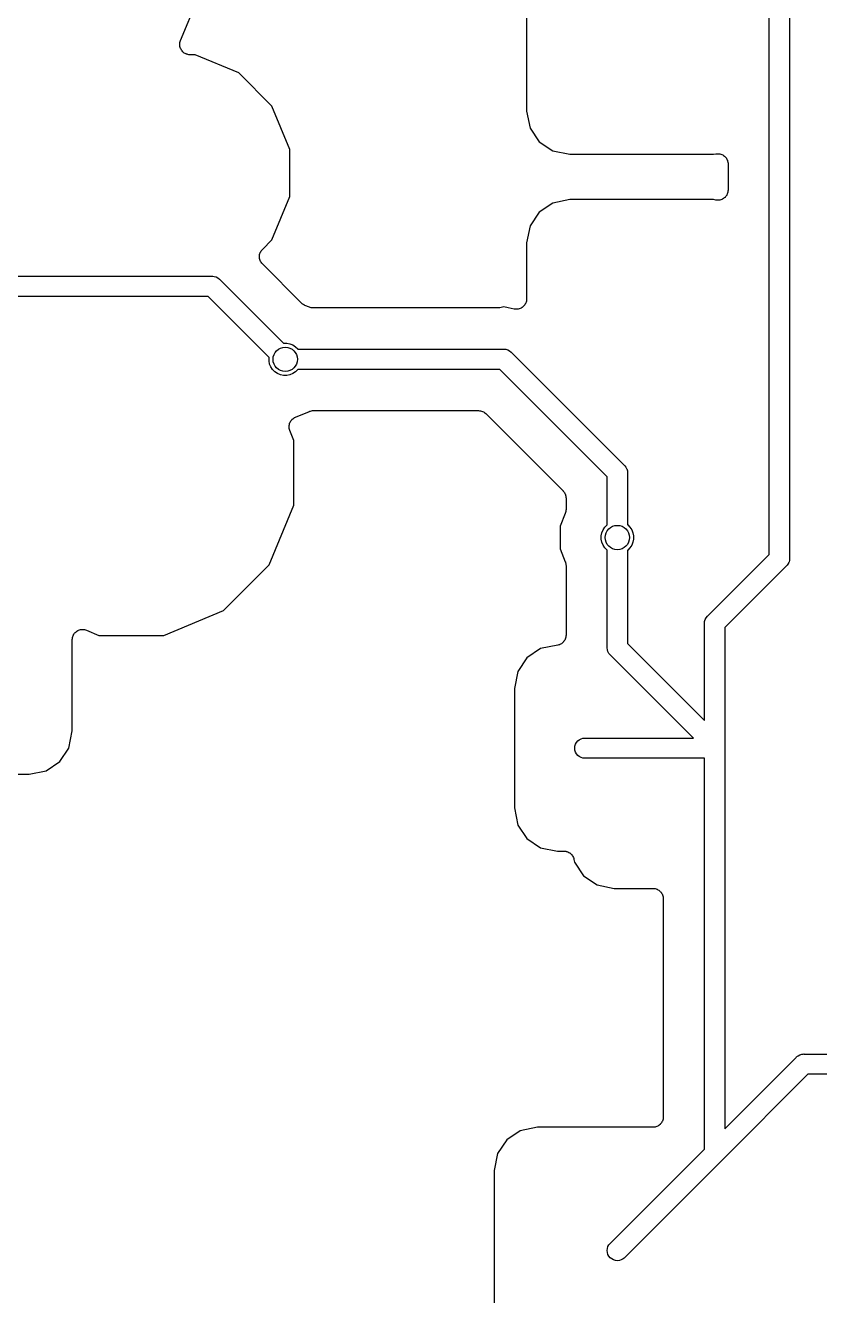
# Model space of a CAD drawing. Extents: x 0.4 to 11.3, y -7.9 to -0.4.
# Drawn here: x 4.137 to 4.523, y -4.384 to -3.767 of the extents above; entities that cross this region are included whole.
import ezdxf

# ---------------------------------------------------------------- set-up
doc = ezdxf.new("R2010")
doc.units = 0
doc.header["$MEASUREMENT"] = 0
doc.layers.add('BLACK', color=7, linetype='CONTINUOUS')

msp = doc.modelspace()

# ---------------------------------------------------------------- linework, layer by layer
at = {"layer": 'BLACK', "linetype": 'CONTINUOUS'}
for p, q in [((4.49902, -4.02395), (4.49902, -3.73826)), ((4.50886, -3.73646), (4.50886, -4.02574)), ((4.38109, -3.75049), (4.38109, -3.80856)), ((4.21291, -3.77427), (4.22118, -3.75431)), ((4.21253, -3.77615), (4.21258, -3.77567)), ((4.21253, -3.77616), (4.21253, -3.77615)), ((4.21253, -3.77617), (4.21253, -3.77616)), ((4.21258, -3.77664), (4.21253, -3.77617)), ((4.21258, -3.77567), (4.21263, -3.7752)), ((4.21262, -3.77712), (4.21258, -3.77664)), ((4.21263, -3.77713), (4.21262, -3.77712)), ((4.21263, -3.77518), (4.21278, -3.77472)), ((4.21263, -3.77519), (4.21263, -3.77518)), ((4.21263, -3.7752), (4.21263, -3.77519)), ((4.21263, -3.77714), (4.21263, -3.77713)), ((4.21276, -3.7776), (4.21263, -3.77714)), ((4.21278, -3.77472), (4.21291, -3.77427)), ((4.2129, -3.77805), (4.21276, -3.7776)), ((4.2129, -3.77807), (4.2129, -3.77805)), ((4.21291, -3.77808), (4.2129, -3.77807)), ((4.21313, -3.7785), (4.21291, -3.77808)), ((4.21335, -3.77892), (4.21313, -3.7785)), ((4.21336, -3.77893), (4.21335, -3.77892)), ((4.21336, -3.77894), (4.21336, -3.77893)), ((4.21366, -3.77931), (4.21336, -3.77894)), ((4.21396, -3.77968), (4.21366, -3.77931)), ((4.21397, -3.77969), (4.21396, -3.77968)), ((4.21398, -3.7797), (4.21397, -3.77969)), ((4.21435, -3.78), (4.21398, -3.7797)), ((4.21471, -3.78031), (4.21435, -3.78)), ((4.21472, -3.78031), (4.21471, -3.78031)), ((4.21473, -3.78032), (4.21472, -3.78031)), ((4.21515, -3.78055), (4.21473, -3.78032)), ((4.21556, -3.78078), (4.21515, -3.78055)), ((4.21558, -3.78078), (4.21556, -3.78078)), ((4.21559, -3.78079), (4.21558, -3.78078)), ((4.21604, -3.78093), (4.21559, -3.78079)), ((4.21649, -3.78107), (4.21604, -3.78093)), ((4.21651, -3.78107), (4.21649, -3.78107)), ((4.21652, -3.78108), (4.21651, -3.78107)), ((4.21699, -3.78113), (4.21652, -3.78108)), ((4.21746, -3.78118), (4.21699, -3.78113)), ((4.21749, -3.78118), (4.21746, -3.78118)), ((4.21753, -3.78118), (4.21749, -3.78118)), ((4.21749, -3.78118), (4.21749, -3.78118)), ((4.21749, -3.78118), (4.21749, -3.78118)), ((4.22008, -3.78118), (4.21753, -3.78118)), ((4.24118, -3.78992), (4.22008, -3.78118)), ((4.25732, -3.80607), (4.24118, -3.78992)), ((4.26606, -3.82716), (4.25732, -3.80607)), ((4.38109, -3.80856), (4.38274, -3.81686)), ((4.38274, -3.81686), (4.38716, -3.82347)), ((4.38716, -3.82347), (4.39377, -3.82789)), ((4.26606, -3.85), (4.26606, -3.82716)), ((4.39377, -3.82789), (4.40207, -3.82954)), ((4.40207, -3.82954), (4.47195, -3.82954)), ((4.47195, -3.82954), (4.47304, -3.82933)), ((4.47304, -3.82933), (4.47308, -3.82932)), ((4.47308, -3.82932), (4.47311, -3.82931)), ((4.47308, -3.82932), (4.47308, -3.82932)), ((4.47308, -3.82932), (4.47308, -3.82932)), ((4.47311, -3.82931), (4.47358, -3.82927)), ((4.47358, -3.82927), (4.47405, -3.82923)), ((4.47405, -3.82923), (4.47407, -3.82923)), ((4.47407, -3.82923), (4.47408, -3.82923)), ((4.47408, -3.82923), (4.47455, -3.82928)), ((4.47455, -3.82928), (4.47502, -3.82933)), ((4.47502, -3.82933), (4.47504, -3.82934)), ((4.47504, -3.82934), (4.47505, -3.82934)), ((4.47505, -3.82934), (4.4755, -3.82948)), ((4.4755, -3.82948), (4.47595, -3.82962)), ((4.47595, -3.82962), (4.47597, -3.82963)), ((4.47597, -3.82963), (4.47598, -3.82963)), ((4.47598, -3.82963), (4.4764, -3.82986)), ((4.4764, -3.82986), (4.47681, -3.83009)), ((4.47681, -3.83009), (4.47682, -3.8301)), ((4.47682, -3.8301), (4.47684, -3.8301)), ((4.47684, -3.8301), (4.4772, -3.83041)), ((4.4772, -3.83041), (4.47756, -3.83071)), ((4.47756, -3.83071), (4.47757, -3.83072)), ((4.47757, -3.83072), (4.47759, -3.83073)), ((4.47759, -3.83073), (4.47788, -3.8311)), ((4.47788, -3.8311), (4.47818, -3.83146)), ((4.47818, -3.83146), (4.47819, -3.83148)), ((4.47819, -3.83148), (4.4782, -3.83149)), ((4.4782, -3.83149), (4.47842, -3.83191)), ((4.47842, -3.83191), (4.47864, -3.83233)), ((4.47864, -3.83233), (4.47864, -3.83234)), ((4.47864, -3.83234), (4.47865, -3.83235)), ((4.47865, -3.83235), (4.47878, -3.83281)), ((4.47878, -3.83281), (4.47892, -3.83326)), ((4.47892, -3.83326), (4.47892, -3.83328)), ((4.47892, -3.83328), (4.47893, -3.83329)), ((4.47893, -3.83329), (4.47897, -3.83377)), ((4.47897, -3.83377), (4.47902, -3.83423)), ((4.47902, -3.83423), (4.47902, -3.84687)), ((4.25732, -3.8711), (4.26606, -3.85)), ((4.47634, -3.85127), (4.47592, -3.8515)), ((4.47675, -3.85105), (4.47634, -3.85127)), ((4.47677, -3.85104), (4.47675, -3.85105)), ((4.47678, -3.85104), (4.47677, -3.85104)), ((4.47715, -3.85074), (4.47678, -3.85104)), ((4.47751, -3.85044), (4.47715, -3.85074)), ((4.47752, -3.85043), (4.47751, -3.85044)), ((4.47754, -3.85042), (4.47752, -3.85043)), ((4.47784, -3.85005), (4.47754, -3.85042)), ((4.47814, -3.8497), (4.47784, -3.85005)), ((4.47815, -3.84968), (4.47814, -3.8497)), ((4.47816, -3.84967), (4.47815, -3.84968)), ((4.47839, -3.84925), (4.47816, -3.84967)), ((4.47861, -3.84884), (4.47839, -3.84925)), ((4.47862, -3.84883), (4.47861, -3.84884)), ((4.47876, -3.84836), (4.47862, -3.84881)), ((4.47862, -3.84881), (4.47862, -3.84883)), ((4.47891, -3.84791), (4.47876, -3.84836)), ((4.47896, -3.84741), (4.47891, -3.84788)), ((4.47891, -3.84788), (4.47891, -3.84789)), ((4.47891, -3.84789), (4.47891, -3.84791)), ((4.47902, -3.84694), (4.47896, -3.84741)), ((4.47902, -3.84687), (4.47902, -3.84691)), ((4.47902, -3.84691), (4.47902, -3.84691)), ((4.47902, -3.84691), (4.47902, -3.84691)), ((4.47902, -3.84691), (4.47902, -3.84694)), ((4.38716, -3.85763), (4.38274, -3.86424)), ((4.39377, -3.85321), (4.38716, -3.85763)), ((4.40207, -3.85156), (4.39377, -3.85321)), ((4.47195, -3.85156), (4.40207, -3.85156)), ((4.47304, -3.85177), (4.47195, -3.85156)), ((4.47351, -3.85182), (4.47304, -3.85177)), ((4.47398, -3.85187), (4.47351, -3.85182)), ((4.474, -3.85187), (4.47398, -3.85187)), ((4.47401, -3.85187), (4.474, -3.85187)), ((4.47448, -3.85182), (4.47401, -3.85187)), ((4.47495, -3.85178), (4.47448, -3.85182)), ((4.47497, -3.85178), (4.47495, -3.85178)), ((4.47498, -3.85178), (4.47497, -3.85178)), ((4.47544, -3.85164), (4.47498, -3.85178)), ((4.47589, -3.85151), (4.47544, -3.85164)), ((4.4759, -3.8515), (4.47589, -3.85151)), ((4.47592, -3.8515), (4.4759, -3.8515)), ((4.38274, -3.86424), (4.38109, -3.87254)), ((4.25209, -3.87646), (4.25239, -3.87609)), ((4.25239, -3.87609), (4.25269, -3.87573)), ((4.25269, -3.87573), (4.25732, -3.8711)), ((4.38109, -3.87254), (4.38109, -3.89982)), ((4.25123, -3.87921), (4.25128, -3.87875)), ((4.25123, -3.87923), (4.25123, -3.87921)), ((4.25123, -3.87925), (4.25123, -3.87923)), ((4.25127, -3.87971), (4.25123, -3.87925)), ((4.25131, -3.88019), (4.25127, -3.87971)), ((4.25128, -3.87875), (4.25133, -3.87828)), ((4.25132, -3.8802), (4.25131, -3.88019)), ((4.25132, -3.88022), (4.25132, -3.8802)), ((4.25145, -3.88067), (4.25132, -3.88022)), ((4.25133, -3.87824), (4.25147, -3.87779)), ((4.25133, -3.87826), (4.25133, -3.87824)), ((4.25133, -3.87828), (4.25133, -3.87826)), ((4.25158, -3.88112), (4.25145, -3.88067)), ((4.25147, -3.87779), (4.25161, -3.87734)), ((4.25159, -3.88114), (4.25158, -3.88112)), ((4.2516, -3.88116), (4.25159, -3.88114)), ((4.25182, -3.88157), (4.2516, -3.88116)), ((4.25161, -3.87734), (4.25162, -3.87733)), ((4.25162, -3.87731), (4.25185, -3.8769)), ((4.25162, -3.87733), (4.25162, -3.87731)), ((4.25203, -3.88199), (4.25182, -3.88157)), ((4.25185, -3.8769), (4.25207, -3.87648)), ((4.25204, -3.882), (4.25203, -3.88199)), ((4.25205, -3.88202), (4.25204, -3.882)), ((4.25235, -3.88239), (4.25205, -3.88202)), ((4.25207, -3.87648), (4.25208, -3.87647)), ((4.25208, -3.87647), (4.25209, -3.87646)), ((4.25264, -3.88275), (4.25235, -3.88239)), ((4.25267, -3.88278), (4.25264, -3.88275)), ((4.25269, -3.8828), (4.25267, -3.88278)), ((4.25267, -3.88278), (4.25267, -3.88278)), ((4.25267, -3.88278), (4.25267, -3.88278)), ((4.27174, -3.90185), (4.25269, -3.8828)), ((4.08292, -3.88878), (4.22811, -3.88878)), ((4.22811, -3.88878), (4.22835, -3.88876)), ((4.22835, -3.88876), (4.22859, -3.88878)), ((4.22859, -3.88878), (4.22859, -3.88878)), ((4.22859, -3.88878), (4.22931, -3.88885)), ((4.22931, -3.88885), (4.23024, -3.88913)), ((4.23024, -3.88913), (4.23109, -3.88959)), ((4.23109, -3.88959), (4.23184, -3.8902)), ((4.23184, -3.8902), (4.232, -3.89039)), ((4.232, -3.89039), (4.26289, -3.92128)), ((4.22631, -3.89862), (4.08472, -3.89862)), ((4.25593, -3.92824), (4.22631, -3.89862)), ((4.38098, -3.90086), (4.38083, -3.90132)), ((4.38103, -3.90037), (4.38098, -3.90083)), ((4.38098, -3.90083), (4.38098, -3.90085)), ((4.38098, -3.90085), (4.38098, -3.90086)), ((4.38108, -3.89989), (4.38103, -3.90037)), ((4.38109, -3.89982), (4.38108, -3.89986)), ((4.38108, -3.89986), (4.38108, -3.89986)), ((4.38108, -3.89986), (4.38108, -3.89986)), ((4.38108, -3.89986), (4.38108, -3.89989)), ((4.27209, -3.90214), (4.27174, -3.90185)), ((4.27244, -3.90243), (4.27209, -3.90214)), ((4.27247, -3.90245), (4.27244, -3.90243)), ((4.27249, -3.90247), (4.27247, -3.90245)), ((4.27289, -3.90268), (4.27249, -3.90247)), ((4.27329, -3.9029), (4.27289, -3.90268)), ((4.27335, -3.90293), (4.27329, -3.9029)), ((4.27336, -3.90293), (4.27335, -3.90293)), ((4.27335, -3.90293), (4.27335, -3.90293)), ((4.27335, -3.90293), (4.27335, -3.90293)), ((4.27553, -3.90383), (4.27336, -3.90293)), ((4.27597, -3.90396), (4.27553, -3.90383)), ((4.27641, -3.9041), (4.27597, -3.90396)), ((4.27644, -3.90411), (4.27641, -3.9041)), ((4.27647, -3.90412), (4.27644, -3.90411)), ((4.27692, -3.90416), (4.27647, -3.90412)), ((4.27738, -3.90421), (4.27692, -3.90416)), ((4.27744, -3.90421), (4.27738, -3.90421)), ((4.27745, -3.90421), (4.27744, -3.90421)), ((4.27744, -3.90421), (4.27744, -3.90421)), ((4.27744, -3.90421), (4.27744, -3.90421)), ((4.36713, -3.90421), (4.27745, -3.90421)), ((4.36758, -3.90417), (4.36713, -3.90421)), ((4.36804, -3.90413), (4.36758, -3.90417)), ((4.3681, -3.90412), (4.36804, -3.90413)), ((4.36811, -3.90412), (4.3681, -3.90412)), ((4.3681, -3.90412), (4.3681, -3.90412)), ((4.3681, -3.90412), (4.3681, -3.90412)), ((4.37008, -3.90372), (4.36811, -3.90412)), ((4.37205, -3.90412), (4.37008, -3.90372)), ((4.37511, -3.90473), (4.37205, -3.90412)), ((4.37205, -3.90412), (4.37205, -3.90412)), ((4.37558, -3.90477), (4.37511, -3.90473)), ((4.37605, -3.90482), (4.37558, -3.90477)), ((4.37607, -3.90482), (4.37605, -3.90482)), ((4.37608, -3.90482), (4.37607, -3.90482)), ((4.37655, -3.90478), (4.37608, -3.90482)), ((4.37702, -3.90473), (4.37655, -3.90478)), ((4.37704, -3.90473), (4.37702, -3.90473)), ((4.37705, -3.90473), (4.37704, -3.90473)), ((4.3775, -3.90459), (4.37705, -3.90473)), ((4.37796, -3.90446), (4.3775, -3.90459)), ((4.37797, -3.90445), (4.37796, -3.90446)), ((4.37799, -3.90445), (4.37797, -3.90445)), ((4.3784, -3.90422), (4.37799, -3.90445)), ((4.37882, -3.904), (4.3784, -3.90422)), ((4.37883, -3.904), (4.37882, -3.904)), ((4.37885, -3.90399), (4.37883, -3.904)), ((4.37921, -3.90369), (4.37885, -3.90399)), ((4.37958, -3.90339), (4.37921, -3.90369)), ((4.37959, -3.90338), (4.37958, -3.90339)), ((4.37961, -3.90337), (4.37959, -3.90338)), ((4.37991, -3.90301), (4.37961, -3.90337)), ((4.38021, -3.90265), (4.37991, -3.90301)), ((4.38022, -3.90263), (4.38021, -3.90265)), ((4.38023, -3.90262), (4.38022, -3.90263)), ((4.38045, -3.90221), (4.38023, -3.90262)), ((4.38068, -3.90179), (4.38045, -3.90221)), ((4.38069, -3.90178), (4.38068, -3.90179)), ((4.38083, -3.90132), (4.38069, -3.90176)), ((4.38069, -3.90176), (4.38069, -3.90178)), ((4.26289, -3.92128), (4.263, -3.92126)), ((4.263, -3.92126), (4.26456, -3.92126)), ((4.26456, -3.92126), (4.26608, -3.92156)), ((4.26608, -3.92156), (4.26751, -3.92216)), ((4.26751, -3.92216), (4.2688, -3.92302)), ((4.2688, -3.92302), (4.2699, -3.92411)), ((4.2699, -3.92411), (4.26996, -3.92421)), ((4.26996, -3.92421), (4.36984, -3.92421)), ((4.36984, -3.92421), (4.37008, -3.92419)), ((4.37008, -3.92419), (4.37032, -3.92421)), ((4.37032, -3.92421), (4.37032, -3.92421)), ((4.37032, -3.92421), (4.37104, -3.92428)), ((4.37104, -3.92428), (4.37197, -3.92457)), ((4.37197, -3.92457), (4.37283, -3.92502)), ((4.37283, -3.92502), (4.37358, -3.92564)), ((4.25591, -3.92836), (4.25593, -3.92824)), ((4.25591, -3.92991), (4.25591, -3.92836)), ((4.25621, -3.93143), (4.25591, -3.92991)), ((4.2568, -3.93286), (4.25621, -3.93143)), ((4.37358, -3.92564), (4.37373, -3.92582)), ((4.37373, -3.92582), (4.42851, -3.9806)), ((4.25766, -3.93415), (4.2568, -3.93286)), ((4.25876, -3.93525), (4.25766, -3.93415)), ((4.26005, -3.93611), (4.25876, -3.93525)), ((4.26148, -3.93671), (4.26005, -3.93611)), ((4.263, -3.93701), (4.26148, -3.93671)), ((4.26456, -3.93701), (4.263, -3.93701)), ((4.26608, -3.93671), (4.26456, -3.93701)), ((4.26751, -3.93611), (4.26608, -3.93671)), ((4.2688, -3.93525), (4.26751, -3.93611)), ((4.2699, -3.93415), (4.2688, -3.93525)), ((4.26996, -3.93406), (4.2699, -3.93415)), ((4.36804, -3.93406), (4.26996, -3.93406)), ((4.42028, -3.98629), (4.36804, -3.93406)), ((4.26877, -3.95724), (4.27553, -3.95444)), ((4.27553, -3.95444), (4.27554, -3.95443)), ((4.27554, -3.95443), (4.2756, -3.95441)), ((4.27554, -3.95443), (4.27554, -3.95443)), ((4.27554, -3.95443), (4.27554, -3.95443)), ((4.2756, -3.95441), (4.27604, -3.95428)), ((4.27604, -3.95428), (4.27648, -3.95415)), ((4.27648, -3.95415), (4.27651, -3.95415)), ((4.27651, -3.95415), (4.27654, -3.95414)), ((4.27654, -3.95414), (4.27699, -3.9541)), ((4.27699, -3.9541), (4.27745, -3.95406)), ((4.27745, -3.95406), (4.35769, -3.95406)), ((4.35769, -3.95406), (4.3577, -3.95406)), ((4.3577, -3.95406), (4.3577, -3.95406)), ((4.3577, -3.95406), (4.3577, -3.95406)), ((4.3577, -3.95406), (4.35775, -3.95406)), ((4.35775, -3.95406), (4.35821, -3.95411)), ((4.35821, -3.95411), (4.35867, -3.95415)), ((4.35867, -3.95415), (4.3587, -3.95416)), ((4.3587, -3.95416), (4.35872, -3.95416)), ((4.35872, -3.95416), (4.35917, -3.9543)), ((4.35917, -3.9543), (4.35961, -3.95444)), ((4.35961, -3.95444), (4.35963, -3.95445)), ((4.35963, -3.95445), (4.35965, -3.95446)), ((4.35965, -3.95446), (4.36006, -3.95468)), ((4.36006, -3.95468), (4.36047, -3.9549)), ((4.36047, -3.9549), (4.36049, -3.95492)), ((4.36049, -3.95492), (4.36051, -3.95493)), ((4.36051, -3.95493), (4.36086, -3.95523)), ((4.36086, -3.95523), (4.36122, -3.95552)), ((4.36122, -3.95552), (4.39881, -3.99311)), ((4.26568, -3.9618), (4.26573, -3.96133)), ((4.26568, -3.96181), (4.26568, -3.9618)), ((4.26568, -3.96183), (4.26568, -3.96181)), ((4.26572, -3.9623), (4.26568, -3.96183)), ((4.26576, -3.96277), (4.26572, -3.9623)), ((4.26573, -3.96133), (4.26578, -3.96086)), ((4.26578, -3.96086), (4.26579, -3.96084)), ((4.26579, -3.96083), (4.26593, -3.96038)), ((4.26579, -3.96084), (4.26579, -3.96083)), ((4.26593, -3.96038), (4.26607, -3.95993)), ((4.26607, -3.95993), (4.26608, -3.95991)), ((4.26608, -3.9599), (4.26631, -3.95949)), ((4.26608, -3.95991), (4.26608, -3.9599)), ((4.26631, -3.95949), (4.26653, -3.95907)), ((4.26653, -3.95907), (4.26654, -3.95906)), ((4.26654, -3.95906), (4.26655, -3.95904)), ((4.26655, -3.95904), (4.26685, -3.95868)), ((4.26685, -3.95868), (4.26715, -3.95832)), ((4.26715, -3.95832), (4.26717, -3.9583)), ((4.26717, -3.9583), (4.26718, -3.95829)), ((4.26718, -3.95829), (4.26754, -3.958)), ((4.26754, -3.958), (4.26791, -3.9577)), ((4.26791, -3.9577), (4.26792, -3.95769)), ((4.26792, -3.95769), (4.26794, -3.95768)), ((4.26794, -3.95768), (4.26835, -3.95746)), ((4.26835, -3.95746), (4.26877, -3.95724)), ((4.26577, -3.96279), (4.26576, -3.96277)), ((4.26577, -3.9628), (4.26577, -3.96279)), ((4.2659, -3.96325), (4.26577, -3.9628)), ((4.26604, -3.96371), (4.2659, -3.96325)), ((4.26605, -3.96374), (4.26604, -3.96371)), ((4.26606, -3.96377), (4.26605, -3.96374)), ((4.26605, -3.96374), (4.26605, -3.96374)), ((4.26605, -3.96374), (4.26605, -3.96374)), ((4.26803, -3.96853), (4.26606, -3.96377)), ((4.26803, -3.99998), (4.26803, -3.96853)), ((4.42851, -3.9806), (4.42869, -3.98076)), ((4.42869, -3.98076), (4.42885, -3.98094)), ((4.42885, -3.98094), (4.42931, -3.9815)), ((4.42028, -4.00957), (4.42028, -3.98629)), ((4.42931, -3.9815), (4.42966, -3.98217)), ((4.42966, -3.98217), (4.42977, -3.98236)), ((4.42977, -3.98236), (4.43005, -3.98329)), ((4.43005, -3.98329), (4.43012, -3.98401)), ((4.43012, -3.98401), (4.43012, -3.98401)), ((4.43012, -3.98401), (4.43014, -3.98425)), ((4.43014, -3.98425), (4.43012, -3.98449)), ((4.43012, -3.98449), (4.43012, -4.00957)), ((4.39881, -3.99311), (4.39882, -3.99312)), ((4.39882, -3.99312), (4.39882, -3.99312)), ((4.39882, -3.99312), (4.39882, -3.99312)), ((4.39882, -3.99312), (4.39886, -3.99316)), ((4.39886, -3.99316), (4.39915, -3.99352)), ((4.39915, -3.99352), (4.39944, -3.99388)), ((4.39944, -3.99388), (4.39945, -3.9939)), ((4.39945, -3.9939), (4.39947, -3.99392)), ((4.39947, -3.99392), (4.39968, -3.99433)), ((4.39968, -3.99433), (4.3999, -3.99474)), ((4.3999, -3.99474), (4.39991, -3.99477)), ((4.39991, -3.99477), (4.39992, -3.99479)), ((4.39992, -3.99479), (4.40005, -3.99523)), ((4.40005, -3.99523), (4.40018, -3.99567)), ((4.40018, -3.99567), (4.40018, -3.9957)), ((4.40018, -3.9957), (4.40019, -3.99573)), ((4.40019, -3.99573), (4.40023, -3.99618)), ((4.40023, -3.99618), (4.40028, -3.99665)), ((4.40028, -3.99665), (4.40028, -4.00208)), ((4.256, -4.02903), (4.26803, -3.99998)), ((4.39989, -4.00399), (4.39732, -4.0102)), ((4.40003, -4.00356), (4.39989, -4.00399)), ((4.40017, -4.00312), (4.40003, -4.00356)), ((4.40018, -4.00306), (4.40017, -4.00309)), ((4.40017, -4.00309), (4.40017, -4.00312)), ((4.40022, -4.00261), (4.40018, -4.00306)), ((4.40028, -4.00215), (4.40022, -4.00261)), ((4.40028, -4.00208), (4.40028, -4.00209)), ((4.40028, -4.00209), (4.40028, -4.00209)), ((4.40028, -4.00209), (4.40028, -4.00209)), ((4.40028, -4.00209), (4.40028, -4.00215)), ((4.39732, -4.0102), (4.39732, -4.02129)), ((4.41822, -4.01202), (4.41908, -4.01073)), ((4.41908, -4.01073), (4.42018, -4.00963)), ((4.42018, -4.00963), (4.42028, -4.00957)), ((4.43012, -4.00957), (4.43022, -4.00963)), ((4.43022, -4.00963), (4.43131, -4.01073)), ((4.43131, -4.01073), (4.43217, -4.01202)), ((4.41732, -4.01497), (4.41763, -4.01345)), ((4.41732, -4.01652), (4.41732, -4.01497)), ((4.41763, -4.01804), (4.41732, -4.01652)), ((4.41763, -4.01345), (4.41822, -4.01202)), ((4.41822, -4.01948), (4.41763, -4.01804)), ((4.43217, -4.01202), (4.43277, -4.01345)), ((4.43277, -4.01804), (4.43217, -4.01948)), ((4.43277, -4.01345), (4.43307, -4.01497)), ((4.43307, -4.01652), (4.43277, -4.01804)), ((4.43307, -4.01497), (4.43307, -4.01652)), ((4.39732, -4.02129), (4.39989, -4.0275)), ((4.41908, -4.02077), (4.41822, -4.01948)), ((4.42018, -4.02186), (4.41908, -4.02077)), ((4.42028, -4.02193), (4.42018, -4.02186)), ((4.42028, -4.06905), (4.42028, -4.02193)), ((4.43022, -4.02186), (4.43012, -4.02193)), ((4.43012, -4.02193), (4.43012, -4.06725)), ((4.43131, -4.02077), (4.43022, -4.02186)), ((4.43217, -4.01948), (4.43131, -4.02077)), ((4.46913, -4.05383), (4.49902, -4.02395)), ((4.23376, -4.05127), (4.256, -4.02903)), ((4.39989, -4.0275), (4.3999, -4.02751)), ((4.3999, -4.02751), (4.3999, -4.02751)), ((4.3999, -4.02751), (4.3999, -4.02751)), ((4.3999, -4.02751), (4.39992, -4.02757)), ((4.39992, -4.02757), (4.40005, -4.02801)), ((4.40005, -4.02801), (4.40018, -4.02844)), ((4.40018, -4.02844), (4.40018, -4.02847)), ((4.40018, -4.02847), (4.40019, -4.0285)), ((4.40019, -4.0285), (4.40023, -4.02896)), ((4.40023, -4.02896), (4.40028, -4.02942)), ((4.40028, -4.02942), (4.40028, -4.06317)), ((4.50725, -4.02963), (4.47736, -4.05952)), ((4.50743, -4.02948), (4.50725, -4.02963)), ((4.50774, -4.02911), (4.50743, -4.02948)), ((4.50805, -4.02873), (4.50774, -4.02911)), ((4.50851, -4.02788), (4.50805, -4.02873)), ((4.50862, -4.02751), (4.50851, -4.02788)), ((4.50879, -4.02695), (4.50862, -4.02751)), ((4.50886, -4.02623), (4.50879, -4.02695)), ((4.50886, -4.02574), (4.50888, -4.02598)), ((4.50888, -4.02598), (4.50886, -4.02623)), ((4.50886, -4.02623), (4.50886, -4.02623)), ((4.2047, -4.06331), (4.23376, -4.05127)), ((4.46787, -4.05559), (4.46833, -4.05473)), ((4.46833, -4.05473), (4.46894, -4.05398)), ((4.46894, -4.05398), (4.46913, -4.05383)), ((4.16213, -4.06154), (4.16249, -4.06124)), ((4.16249, -4.06124), (4.16251, -4.06123)), ((4.16251, -4.06123), (4.16252, -4.06122)), ((4.16252, -4.06122), (4.16294, -4.061)), ((4.16294, -4.061), (4.16336, -4.06078)), ((4.16336, -4.06078), (4.16337, -4.06078)), ((4.16337, -4.06078), (4.16338, -4.06077)), ((4.16338, -4.06077), (4.16383, -4.06064)), ((4.16383, -4.06064), (4.16429, -4.0605)), ((4.16429, -4.0605), (4.1643, -4.0605)), ((4.1643, -4.0605), (4.16432, -4.06049)), ((4.16432, -4.06049), (4.16479, -4.06045)), ((4.16479, -4.06045), (4.16526, -4.06041)), ((4.16526, -4.06041), (4.16528, -4.06041)), ((4.16528, -4.06041), (4.16529, -4.06041)), ((4.16529, -4.06041), (4.16576, -4.06046)), ((4.16576, -4.06046), (4.16623, -4.0605)), ((4.16623, -4.0605), (4.16625, -4.06051)), ((4.16625, -4.06051), (4.16626, -4.06051)), ((4.16626, -4.06051), (4.16671, -4.06065)), ((4.16671, -4.06065), (4.16717, -4.06079)), ((4.16717, -4.06079), (4.17325, -4.06331)), ((4.4675, -4.05748), (4.46752, -4.05724)), ((4.46752, -4.05772), (4.4675, -4.05748)), ((4.46752, -4.05724), (4.46759, -4.05652)), ((4.46752, -4.05724), (4.46752, -4.05724)), ((4.46752, -4.10465), (4.46752, -4.05772)), ((4.46759, -4.05652), (4.46787, -4.05559)), ((4.47736, -4.05952), (4.47736, -4.11629)), ((4.16025, -4.06534), (4.16031, -4.06486)), ((4.16025, -4.06536), (4.16025, -4.06534)), ((4.16025, -4.06541), (4.16025, -4.06536)), ((4.16025, -4.06536), (4.16025, -4.06536)), ((4.16025, -4.06536), (4.16025, -4.06536)), ((4.16025, -4.10974), (4.16025, -4.06541)), ((4.16031, -4.06486), (4.16036, -4.06439)), ((4.16036, -4.06437), (4.16051, -4.06391)), ((4.16036, -4.06438), (4.16036, -4.06437)), ((4.16036, -4.06439), (4.16036, -4.06438)), ((4.16051, -4.06391), (4.16065, -4.06346)), ((4.16065, -4.06345), (4.16066, -4.06344)), ((4.16065, -4.06346), (4.16065, -4.06345)), ((4.16066, -4.06344), (4.16088, -4.06302)), ((4.16088, -4.06302), (4.16111, -4.0626)), ((4.16111, -4.0626), (4.16112, -4.06259)), ((4.16112, -4.06259), (4.16113, -4.06258)), ((4.16113, -4.06258), (4.16143, -4.06222)), ((4.16143, -4.06222), (4.16174, -4.06185)), ((4.16174, -4.06185), (4.16175, -4.06184)), ((4.16175, -4.06184), (4.16176, -4.06183)), ((4.16176, -4.06183), (4.16213, -4.06154)), ((4.17325, -4.06331), (4.2047, -4.06331)), ((4.39801, -4.06736), (4.3976, -4.06757)), ((4.39803, -4.06734), (4.39801, -4.06736)), ((4.39805, -4.06733), (4.39803, -4.06734)), ((4.39841, -4.06704), (4.39805, -4.06733)), ((4.39877, -4.06674), (4.39841, -4.06704)), ((4.39879, -4.06673), (4.39877, -4.06674)), ((4.3988, -4.06672), (4.39879, -4.06673)), ((4.3991, -4.06635), (4.3988, -4.06672)), ((4.3994, -4.066), (4.3991, -4.06635)), ((4.39941, -4.06598), (4.3994, -4.066)), ((4.39942, -4.06596), (4.39941, -4.06598)), ((4.39965, -4.06555), (4.39942, -4.06596)), ((4.39987, -4.06514), (4.39965, -4.06555)), ((4.39988, -4.06512), (4.39987, -4.06514)), ((4.39989, -4.0651), (4.39988, -4.06512)), ((4.40003, -4.06466), (4.39989, -4.0651)), ((4.40017, -4.06421), (4.40003, -4.06466)), ((4.40022, -4.06371), (4.40017, -4.06417)), ((4.40017, -4.06417), (4.40017, -4.06419)), ((4.40017, -4.06419), (4.40017, -4.06421)), ((4.40028, -4.06324), (4.40022, -4.06371)), ((4.40028, -4.06317), (4.40028, -4.0632)), ((4.40028, -4.0632), (4.40028, -4.0632)), ((4.40028, -4.0632), (4.40028, -4.0632)), ((4.40028, -4.0632), (4.40028, -4.06324)), ((4.43012, -4.06725), (4.46752, -4.10465)), ((4.38787, -4.06974), (4.38125, -4.07416)), ((4.39625, -4.06808), (4.38787, -4.06974)), ((4.3967, -4.06794), (4.39625, -4.06808)), ((4.39715, -4.06781), (4.3967, -4.06794)), ((4.39717, -4.0678), (4.39715, -4.06781)), ((4.39719, -4.06779), (4.39717, -4.0678)), ((4.3976, -4.06757), (4.39719, -4.06779)), ((4.42025, -4.06929), (4.42028, -4.06905)), ((4.42035, -4.07026), (4.42025, -4.06929)), ((4.42063, -4.07118), (4.42035, -4.07026)), ((4.42109, -4.07204), (4.42063, -4.07118)), ((4.42144, -4.07248), (4.42109, -4.07204)), ((4.4217, -4.07279), (4.42144, -4.07248)), ((4.42189, -4.07294), (4.4217, -4.07279)), ((4.46213, -4.11319), (4.42189, -4.07294)), ((4.38125, -4.07416), (4.37683, -4.08078)), ((4.37683, -4.08078), (4.37518, -4.08908)), ((4.37518, -4.08908), (4.37518, -4.14715)), ((4.1586, -4.11804), (4.16025, -4.10974)), ((4.4046, -4.11715), (4.40488, -4.11622)), ((4.40488, -4.11622), (4.40534, -4.11536)), ((4.40534, -4.11536), (4.40595, -4.11461)), ((4.40595, -4.11461), (4.4067, -4.114)), ((4.4067, -4.114), (4.40756, -4.11354)), ((4.40756, -4.11354), (4.40848, -4.11326)), ((4.40848, -4.11326), (4.40921, -4.11319)), ((4.40921, -4.11319), (4.46213, -4.11319)), ((4.47736, -4.11629), (4.47739, -4.11654)), ((4.47739, -4.11654), (4.47736, -4.11678)), ((4.47736, -4.11678), (4.47736, -4.30308)), ((4.15418, -4.12466), (4.1586, -4.11804)), ((4.4045, -4.11811), (4.4046, -4.11715)), ((4.4046, -4.11907), (4.4045, -4.11811)), ((4.40488, -4.12), (4.4046, -4.11907)), ((4.40534, -4.12086), (4.40488, -4.12)), ((4.40595, -4.12161), (4.40534, -4.12086)), ((4.4067, -4.12222), (4.40595, -4.12161)), ((4.40756, -4.12268), (4.4067, -4.12222)), ((4.40848, -4.12296), (4.40756, -4.12268)), ((4.40921, -4.12303), (4.40848, -4.12296)), ((4.46752, -4.12303), (4.40921, -4.12303)), ((4.46752, -4.31292), (4.46752, -4.12303)), ((4.13927, -4.13073), (4.14757, -4.12908)), ((4.14757, -4.12908), (4.15418, -4.12466)), ((4.06545, -4.13073), (4.13927, -4.13073)), ((4.37518, -4.14715), (4.37683, -4.15544)), ((4.37683, -4.15544), (4.38125, -4.16206)), ((4.38125, -4.16206), (4.38787, -4.16648)), ((4.38787, -4.16648), (4.39616, -4.16813)), ((4.39616, -4.16813), (4.39921, -4.16813)), ((4.39921, -4.16813), (4.39924, -4.16813)), ((4.39924, -4.16813), (4.39924, -4.16813)), ((4.39924, -4.16813), (4.39924, -4.16813)), ((4.39924, -4.16813), (4.39928, -4.16813)), ((4.39928, -4.16813), (4.39974, -4.16818)), ((4.39974, -4.16818), (4.40021, -4.16823)), ((4.40021, -4.16823), (4.40023, -4.16823)), ((4.40023, -4.16823), (4.40025, -4.16824)), ((4.40025, -4.16824), (4.40069, -4.16838)), ((4.40069, -4.16838), (4.40114, -4.16852)), ((4.40114, -4.16852), (4.40116, -4.16853)), ((4.40116, -4.16853), (4.40118, -4.16853)), ((4.40118, -4.16853), (4.40159, -4.16876)), ((4.40159, -4.16876), (4.402, -4.16898)), ((4.402, -4.16898), (4.40201, -4.16899)), ((4.40201, -4.16899), (4.40203, -4.169)), ((4.40203, -4.169), (4.40239, -4.1693)), ((4.40239, -4.1693), (4.40275, -4.1696)), ((4.40275, -4.1696), (4.40276, -4.16962)), ((4.40276, -4.16962), (4.40278, -4.16963)), ((4.40278, -4.16963), (4.40307, -4.16999)), ((4.40307, -4.16999), (4.40337, -4.17036)), ((4.40337, -4.17036), (4.40338, -4.17037)), ((4.40338, -4.17037), (4.40339, -4.17039)), ((4.40339, -4.17039), (4.40361, -4.17081)), ((4.40361, -4.17081), (4.40383, -4.17122)), ((4.40383, -4.17122), (4.40383, -4.17124)), ((4.40383, -4.17124), (4.40384, -4.17125)), ((4.40384, -4.17125), (4.40397, -4.1717)), ((4.40397, -4.1717), (4.40411, -4.17215)), ((4.40411, -4.17215), (4.40439, -4.17355)), ((4.40439, -4.17355), (4.40881, -4.18017)), ((4.40881, -4.18017), (4.41542, -4.18459)), ((4.41542, -4.18459), (4.42372, -4.18624)), ((4.42372, -4.18624), (4.44252, -4.18624)), ((4.44252, -4.18624), (4.44255, -4.18624)), ((4.44255, -4.18624), (4.44255, -4.18624)), ((4.44255, -4.18624), (4.44256, -4.18624)), ((4.44256, -4.18624), (4.44259, -4.18624)), ((4.44259, -4.18624), (4.44306, -4.18629)), ((4.44306, -4.18629), (4.44353, -4.18634)), ((4.44353, -4.18634), (4.44354, -4.18635)), ((4.44354, -4.18635), (4.44356, -4.18635)), ((4.44356, -4.18635), (4.44401, -4.18649)), ((4.44401, -4.18649), (4.44446, -4.18663)), ((4.44446, -4.18663), (4.44447, -4.18664)), ((4.44447, -4.18664), (4.44449, -4.18664)), ((4.44449, -4.18664), (4.4449, -4.18687)), ((4.4449, -4.18687), (4.44532, -4.18709)), ((4.44532, -4.18709), (4.44533, -4.1871)), ((4.44533, -4.1871), (4.44534, -4.18711)), ((4.44534, -4.18711), (4.4457, -4.18741)), ((4.4457, -4.18741), (4.44607, -4.18771)), ((4.44607, -4.18771), (4.44608, -4.18773)), ((4.44608, -4.18773), (4.44609, -4.18774)), ((4.44609, -4.18774), (4.44639, -4.18811)), ((4.44639, -4.18811), (4.44668, -4.18847)), ((4.44668, -4.18847), (4.44669, -4.18849)), ((4.44669, -4.18849), (4.4467, -4.1885)), ((4.4467, -4.1885), (4.44692, -4.18892)), ((4.44692, -4.18892), (4.44714, -4.18933)), ((4.44714, -4.18933), (4.44715, -4.18935)), ((4.44715, -4.18935), (4.44716, -4.18936)), ((4.44716, -4.18936), (4.44729, -4.18982)), ((4.44729, -4.18982), (4.44742, -4.19027)), ((4.44742, -4.19027), (4.44743, -4.19028)), ((4.44743, -4.19028), (4.44743, -4.1903)), ((4.44743, -4.1903), (4.44747, -4.19077)), ((4.44747, -4.19077), (4.44752, -4.19124)), ((4.44752, -4.19124), (4.44752, -4.29734)), ((4.47736, -4.30308), (4.5121, -4.26834)), ((4.5121, -4.26834), (4.51225, -4.26816)), ((4.51225, -4.26816), (4.51244, -4.268)), ((4.51244, -4.268), (4.513, -4.26754)), ((4.513, -4.26754), (4.51386, -4.26708)), ((4.51386, -4.26708), (4.51478, -4.2668)), ((4.51478, -4.2668), (4.51551, -4.26673)), ((4.51551, -4.26673), (4.51575, -4.26671)), ((4.51551, -4.26673), (4.51551, -4.26673)), ((4.51575, -4.26671), (4.51599, -4.26673)), ((4.51599, -4.26673), (4.64149, -4.26673)), ((4.51779, -4.27657), (4.47609, -4.31827)), ((4.63969, -4.27657), (4.51779, -4.27657)), ((4.44439, -4.30198), (4.44394, -4.30211)), ((4.44441, -4.30197), (4.44439, -4.30198)), ((4.44443, -4.30197), (4.44441, -4.30197)), ((4.44484, -4.30175), (4.44443, -4.30197)), ((4.44526, -4.30153), (4.44484, -4.30175)), ((4.44527, -4.30152), (4.44526, -4.30153)), ((4.44529, -4.30151), (4.44527, -4.30152)), ((4.44565, -4.30121), (4.44529, -4.30151)), ((4.44602, -4.30092), (4.44565, -4.30121)), ((4.44603, -4.3009), (4.44602, -4.30092)), ((4.44604, -4.30089), (4.44603, -4.3009)), ((4.44634, -4.30053), (4.44604, -4.30089)), ((4.44665, -4.30017), (4.44634, -4.30053)), ((4.44666, -4.30014), (4.44665, -4.30015)), ((4.44665, -4.30015), (4.44665, -4.30017)), ((4.44689, -4.29973), (4.44666, -4.30014)), ((4.44712, -4.29931), (4.44689, -4.29973)), ((4.44713, -4.29928), (4.44712, -4.2993)), ((4.44712, -4.2993), (4.44712, -4.29931)), ((4.44727, -4.29883), (4.44713, -4.29928)), ((4.44741, -4.29838), (4.44727, -4.29883)), ((4.44742, -4.29835), (4.44741, -4.29837)), ((4.44741, -4.29837), (4.44741, -4.29838)), ((4.44747, -4.29788), (4.44742, -4.29835)), ((4.44752, -4.29741), (4.44747, -4.29788)), ((4.44752, -4.29734), (4.44752, -4.29738)), ((4.44752, -4.29738), (4.44752, -4.29738)), ((4.44752, -4.29738), (4.44752, -4.29738)), ((4.44752, -4.29738), (4.44752, -4.29741)), ((4.37802, -4.304), (4.37141, -4.30842)), ((4.38632, -4.30234), (4.37802, -4.304)), ((4.44252, -4.30234), (4.38632, -4.30234)), ((4.44299, -4.3023), (4.44252, -4.30234)), ((4.44346, -4.30226), (4.44299, -4.3023)), ((4.44347, -4.30225), (4.44346, -4.30226)), ((4.44349, -4.30225), (4.44347, -4.30225)), ((4.44394, -4.30211), (4.44349, -4.30225)), ((4.37141, -4.30842), (4.36699, -4.31503)), ((4.42155, -4.3589), (4.46752, -4.31292)), ((4.36699, -4.31503), (4.36534, -4.32333)), ((4.47575, -4.31861), (4.42851, -4.36586)), ((4.47594, -4.31846), (4.47575, -4.31861)), ((4.47609, -4.31827), (4.47594, -4.31846)), ((4.47609, -4.31827), (4.47609, -4.31827)), ((4.47609, -4.31827), (4.47609, -4.31827)), ((4.36534, -4.32333), (4.36534, -4.40108)), ((4.42025, -4.3622), (4.42035, -4.36124)), ((4.42035, -4.36317), (4.42025, -4.3622)), ((4.42035, -4.36124), (4.42063, -4.36031)), ((4.42063, -4.3641), (4.42035, -4.36317)), ((4.42063, -4.36031), (4.42109, -4.35946)), ((4.42109, -4.35946), (4.42155, -4.3589)), ((4.42109, -4.36495), (4.42063, -4.3641)), ((4.4217, -4.3657), (4.42109, -4.36495)), ((4.42245, -4.36632), (4.4217, -4.3657)), ((4.4233, -4.36677), (4.42245, -4.36632)), ((4.42423, -4.36705), (4.4233, -4.36677)), ((4.4252, -4.36715), (4.42423, -4.36705)), ((4.42616, -4.36705), (4.4252, -4.36715)), ((4.42709, -4.36677), (4.42616, -4.36705)), ((4.42794, -4.36632), (4.42709, -4.36677)), ((4.42851, -4.36586), (4.42794, -4.36632))]:
    msp.add_line(p, q, dxfattribs=at)
at = {"layer": 'BLACK'}
for centre in [(4.26378, -3.92913), (4.4252, -4.01575)]:
    msp.add_circle(centre, 0.00591, dxfattribs=at)

doc.saveas('drawing.dxf')
